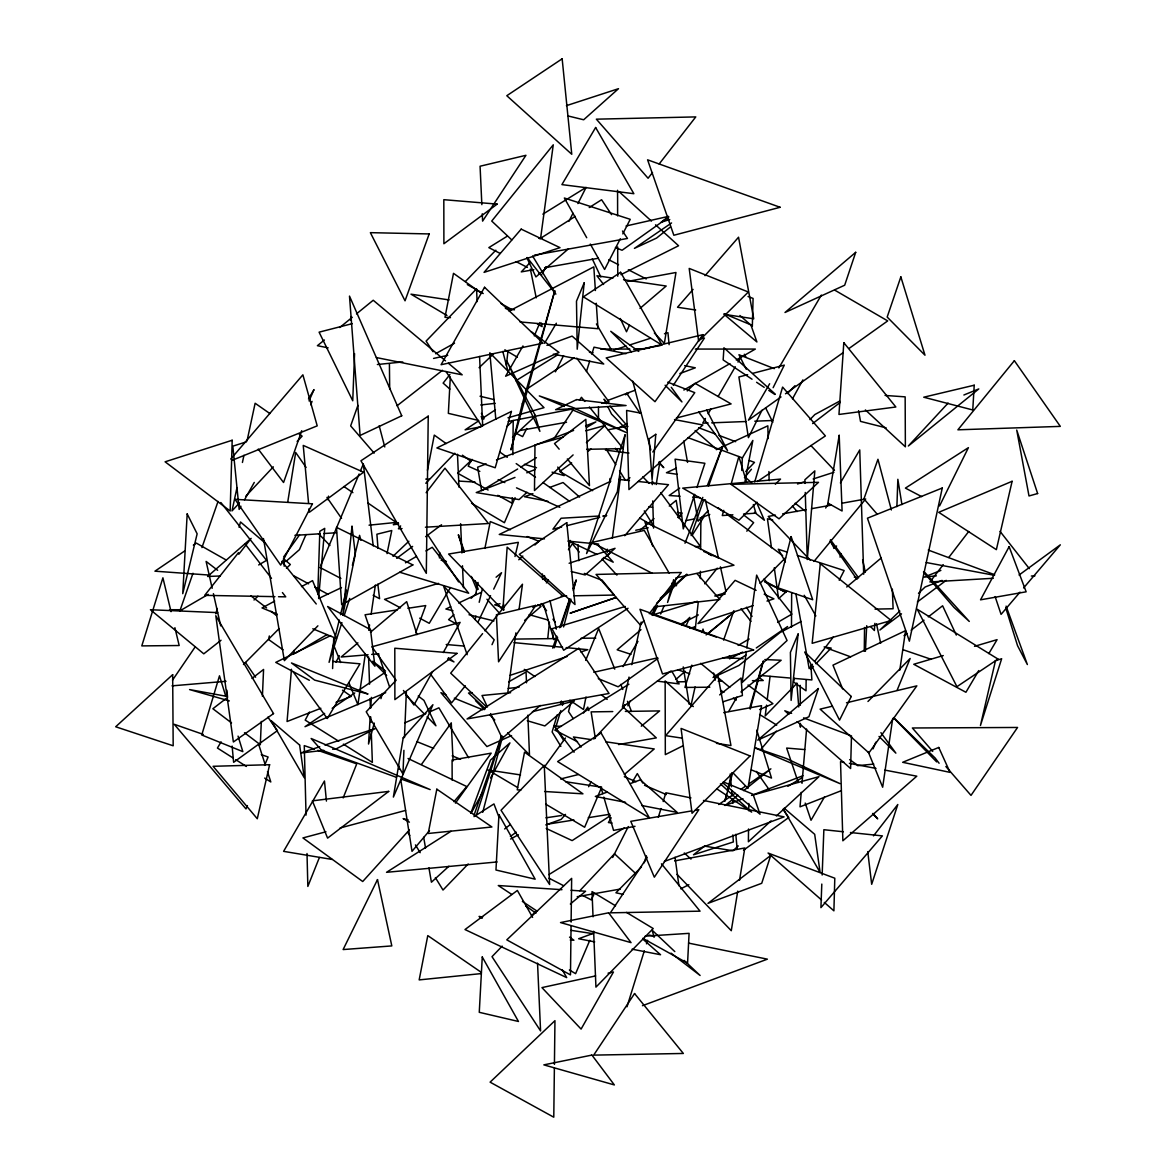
<?xml version="1.0" encoding="UTF-8"?>
<svg xmlns="http://www.w3.org/2000/svg" width="1176" height="1176" viewBox="0 0 1176 1176"><rect width="100%" height="100%" fill="white"/><g stroke="black" fill="none" stroke-linecap="round" stroke-linejoin="round"><path stroke-width="1.5" d="M293.882 654.121L293.897 650.49M791.477 627.087L791.654 592.778M700.308 578.607L700.381 571.315M700.602 549.471L700.881 520.336M503.666 610.124L503.71 606.522M512.28 497.874L512.221 503.269L497.771 495.316M512.81 454.7L513.221 420.523L506.606 426.8M554.381 1068.014L553.778 1117.2L490.098 1082.155L554.954 1020.665L554.425 1064.383M571.066 925.732L570.478 974.904L506.782 939.859L571.654 878.369L571.11 922.087M748.539 828.992L748.392 841.751L771.03 820.877M748.745 810.749L748.833 803.458M864.272 651.298L864.551 627.484M284.166 566.244L284.239 560.805L283.534 564.377M806.148 679.89L806.001 690.782L793.624 681.992L794.329 678.434M317.755 594.468L319.828 531.287L324.723 528.377L318.637 597.849M896.891 506.621L897.847 479.293L901.933 504.592M332.602 668.571L333.734 637.671M607.139 552.793L607.286 549.177M609.8 482.131L609.947 478.5M821.803 884.073L820.922 907.637L882.367 835.886L850.454 832.52M822.156 875.018L823.862 829.712L843.368 831.77M354.564 353.608L352.741 400.781L319.093 332.161L352.271 323.65M403.927 750.332L402.956 773.984L366.221 711.759L396.121 680.272L371.895 646.829L460.11 622.369L443.249 652.577M404.456 737.602L406.352 692.12M741.777 470.474L742.306 458.023L752.861 440.427L745.025 481.205M261.322 721.417L260.308 744.717L244.49 732.736M262.41 696.324L263.571 669.453L251.987 678.434M865.404 651.328L866.697 625.705M439.412 557.968L439.706 552.5M450.32 376.879L448.35 413.364L478.411 420.391M370.161 717.095L368.529 744.026L374.262 723.093M370.705 708.128L371.366 697.353M502.931 609.271L507.15 547.178L563.231 596.276L532.772 607.33M874.87 623.339L874.371 630.512L870.622 626.632M291.472 669.276L287.062 721.52L320.857 708.29M801.238 792.374L800.018 806.839L840.869 790.86M802.003 783.334L806.589 729.061M547.781 638.421L549.427 622.236M695.281 628.954L698.294 601.847M506.356 365.31L508.017 350.801M766.532 705.144L765.208 715.934L796.916 683.315M767.193 699.749L770.045 676.376M540.563 238.552L553.264 144.81L491.73 221.059L511.766 239.904M507.826 692.37L515.882 632.879M519.057 609.447L522.482 584.207L484.865 630.792M612.343 538.108L620.649 476.5M746.334 651.548L742.159 682.492L787.067 640.508L756.653 575.108L746.819 647.903M365.324 653.93L357.901 704.718L348.963 682.771M368.764 630.351L369.558 624.912M371.16 614.019L375.394 585.001M892.658 718.845L882.662 787.229L868.167 751.626M899.772 670.246L905.564 630.645L832.975 665.16L842.633 688.901M287.694 502.314L295.69 452.466L306.113 467.445M656.193 484.512L659.971 461.477M737.749 891.129L731.281 930.701L677.009 874.341M739.513 880.339L744.82 847.97L674.642 860.891M427.461 470.297L434.282 435.105L446.13 443.558M350.492 320.092L351.183 316.535M327.795 499.697L328.501 496.125M269.319 635.966L268.613 639.538L283.063 649.799M585.971 697.015L583.502 709.525L569.831 700.249M475.545 594.982L478.059 582.458M484.88 548.428L490.274 521.571L510.399 529.744M387.022 553.602L391.77 530.523L376.893 534.227L378.01 548.384M237.008 487.584L231.995 510.913L239.507 502.902M242.418 462.462L243.946 455.288M247.034 440.941L255.133 403.25L269.833 413.526M629.028 677.082L622.398 707.261L670.776 671.055M631.762 664.66L641.14 622.075M690.841 706.159L695.09 686.931M503.725 604.273L502.475 609.58L448.615 554.043L518.337 542.342L515 556.498M475.089 619.531L475.912 616.077M479.191 602.288L482.483 588.5M339.247 620.002L329.074 662.338L341.907 622.604M340.511 614.71L346.45 590.029M352.388 565.333L359.591 535.359L360.856 540.313M726.606 794.035L724.872 801.121L732.663 772.808M727.488 790.492L731.84 772.764M482.733 812.293L502.593 736.352M571.286 700.911L568.508 711.524L573.212 718.58M563.598 626.911L571.007 599.216M573.329 590.558L576.108 580.165L573.182 588.661M673.657 579.65L667.571 602.45L676.024 578.445M215.84 613.828L217.266 608.521M239.081 527.289L240.507 521.982L265.423 543.253M380.95 698.662L382.391 693.428M750.215 709.113L763.371 661.338M723.74 510.355L722.284 515.573L732.898 514.809M731.075 484.321L818.511 482.336L779.041 518.807L731.075 484.321L738.866 456.523L746.613 482.263M749.715 708.04L763.224 661.03M754.727 481.91L782.599 387.08L825.39 435.928L757.241 481.631M557.262 714.788L552.117 731.972L560.864 746.363M560.349 704.483L561.378 701.043M556.13 726.077L560.805 710.583M562.349 705.409L563.392 701.969M586.471 371.484L589.705 361.061M591.851 354.123L593.998 347.17L625.985 353.682M568.846 545.679L570.463 540.475M691.841 665.131L684.932 687.445L709.848 687.196M701.954 632.512L703.028 629.072L703.865 632.585M644.227 862.772L646.403 855.775M658.31 817.291L661.015 808.544M663.176 801.547L665.881 792.786L690.959 797.901M626.999 1006.803L644.316 950.825M646.477 943.828L647.564 940.33M476.03 816.217L501.814 736.147M344.142 615.695L349.713 598.422M554.219 647.8L557.586 637.392M560.952 626.984L569.934 599.245M573.3 588.838L576.108 580.165M694.649 494.376L683.271 528.906L675.083 459.184L704.894 463.285L696.927 487.467M840.002 557.115L841.163 553.631M552.72 648.094L556.821 636.201M559.732 627.719L569.669 598.849M474.075 815.115L501.52 735.985M192.996 573.241L179.884 610.859L208.24 594.336M201.934 547.59L218.045 501.417M723.607 640.082L733.883 610.638M301.732 430.695L283.563 482.513L258.235 449.114M310.817 404.794L312.037 401.339M691.135 535.58L703.821 499.58M708.658 485.864L722.549 446.424L707.393 485.482M357.916 405.353L350.654 425.888L374.159 453.113M415.716 632.776L425.741 605.567L407.896 608.286M470.9 813.057L490.465 760.122L509.943 742.894L490.554 778.027M684.991 543.239L702.792 497.375M319.387 857.51L307.847 886.439L307.01 853.526M343.157 797.916L356.74 763.871L317.814 750.332M585.692 660.383L598.658 628.484L614.754 669.129M873.062 748.877L875.811 742.188M897.097 690.283L910.15 658.472L867.962 701.484M660.677 614.019L664.131 605.713M320.636 565.788L359.136 474.001M360.547 470.665L363.34 463.991L373.218 545.899M247.416 805.575L245.99 808.926L174.224 724.284L203.242 734.397M264.556 765.385L268.113 757.006L261.293 754.625M534.286 335.895L539.975 322.547M515.073 497.668L504.416 522.703L471.561 503.24M601.686 787.185L584.648 827.242L545.708 804.163M589.808 940.285L575.608 973.669L569.375 969.98M305.995 534.551L299.439 549.648L285.812 561.569M309.038 400.928L314.007 389.594L308.494 398.958M492.009 644.668L494.185 639.788L443.543 585.986L467.151 654.709M686.064 625.764L689.812 617.371L681.962 625.015M629.469 325.149L626.499 331.75L620.266 318.49M651.651 614.857L655.444 606.742M652.974 615.445L657.502 605.699M478.029 621.986L490.568 595.703M493.714 589.132L501.549 572.712L496.096 577.21M588.603 786.729L590.969 781.864M627.808 705.791L630.13 700.984M761.975 410.262L748.421 437.663L738.895 376.967L747.627 374.688M773.132 387.698L784.289 365.133L752.861 373.321M939.55 505.959L968.407 447.659L905.402 488.113L921.661 496.61M542.665 273.214L545.943 266.746M568.89 221.397L572.977 213.297M577.901 203.58L586.089 187.396L542.856 214.164M526.73 428.52L522.629 436.605L516.205 433.312M555.395 371.837L563.583 355.637M623.339 707.82L624.985 704.556M593.689 894.98L591.219 899.861L583.105 895.7M612.652 857.495L628.307 826.537M620.325 238.743L604.611 269.48L590.308 244.079M622.795 233.892L630.233 219.324L564.362 198.024L586.721 237.728M839.194 580.238L844.148 570.536L797.343 555.41M471.429 459.86L468.18 466.137L479.837 471.37M309.464 712.068L305.201 720.124L338.776 741.262M335.939 662.176L339.349 655.738M792.506 398.782L802.899 379.907M471.15 813.175L482.616 792.403M432.592 671.643L413.952 705.027L403.441 690.474M240.933 506.224L239.154 509.399L232.819 446.16L246.372 441.867M244.49 499.874L254.266 482.425M522.967 345.95L505.621 376.217L559.026 352.462L531.185 331.603M728.664 711.495L736.882 697.148M705.438 418.465L702.719 423.169L708.099 422.963M708.143 413.761L710.863 409.072M718.095 396.532L735.279 366.765M737.984 362.061L740.704 357.372M824.494 796.931L811.014 820.26L805.207 803.076M769.648 383.758L748.421 420.185L781.011 396.944M778.88 367.926L821.333 295.088M221.088 741.835L217.442 748.054L232.686 757.741M825.684 508.017L828.433 503.299M840.414 482.895L859.744 449.923L863.698 574.211M544.503 343.304L556.351 323.238M450.437 587.559L429.255 623.309L419.67 618.164M623.03 666.645L637.951 641.376M611.211 817.805L608.404 822.538L612.034 822.994M632.659 781.481L637.318 773.587L642.772 783.04M978.741 670.599L965.922 692.267L913.752 664.278L943.255 655.561M988.825 653.591L997.072 639.656L974.507 646.33M692.061 535.433L703.674 517.161L700.102 517.852M673.304 385.302L704.424 338.085L700.881 338.688M553.426 439.501L573.447 409.351M579.459 400.31L581.458 397.297L584.854 401.457M546.399 582.914L548.398 579.9M568.42 549.751L572.433 543.709L579.209 552.044M647.27 857.275L610.388 912.826L700.043 911.165L661.471 863.801M172.534 680.125L195.187 646.874M652.812 451.981L694.766 392.652L667.806 382.171M678.919 517.425L682.065 513.015M421.522 764.356L451.275 722.843L453.054 761.019M455.421 803.105L491.186 753.154L452.084 760.034L452.157 780.114M283.592 556.998L299.542 534.874M544.179 767.355L565.45 737.969M583.531 712.994L587.794 707.114L588.882 710.569M812.454 664.293L809.162 668.6L795.902 594.012M814.645 661.426L833.299 637.01M400.649 525.893L398.429 528.774L402.03 528.568M426.138 492.715L444.969 468.18L488.437 523.511L425.433 527.201M943.24 564.656L929.951 581.973L993.323 578.269M948.782 557.453L968.73 531.479M873.503 835.871L897.803 804.502L871.681 884.293L867.756 851.689M238.787 554.264L251.135 538.373L207.608 576.46L220.162 575.99M652.504 172.549L648.079 178.252L596.364 119.173L695.766 116.909L659.163 163.978M643.713 620.81L640.391 625.073L596.07 574.432L681.271 572.491L649.24 613.696M238.493 552.661L204.683 595.365L274.919 596.644M449.938 374.497L443.131 383.097L449.908 389.109M704.747 583.84L717.257 568.184M746.804 531.185L753.625 522.659L743.717 514.985M482.586 633.629L450.687 673.157L486.452 706.805M465.343 685.799L451.569 702.895L431.077 674.921M813.954 561.452L865.683 498.977L842.222 503.181M744.467 477.618L751.435 469.253M429.49 830.653L412.012 851.321L400.81 779.85M453.951 801.709L466.769 786.553L408.028 758.491M761.21 749.009L776.322 731.149M1020.033 592.131L1001.07 614.386L995.117 596.585M1023.59 587.956L1060.326 544.826L1019.077 575.02M230.79 459.022L302.879 374.806L317.211 425.859L231.775 460.433M607.007 556.424L610.55 552.279M624.735 535.727L668.453 484.674L638.318 481.499M565.48 814.38L561.202 819.349L545.782 824.905M693.076 289.414L677.523 307.259L695.663 310.008M705.041 275.669L738.543 237.214L753.728 318.799L724.695 314.404M409.351 829.962L362.708 881.515L302.938 837.929L325.943 831.77M948.121 403.089L908.342 445.998L978.785 388.933L963.879 395.004M245.784 496.213L273.332 466.843M297.131 441.47L302.144 436.134L299.204 434.076M530.067 262.527L521.277 271.891L533.816 269.671M593.777 739.043L623.545 707.379L656.296 737.881L618.561 744.555M579.783 890.747L614.504 853.805L635.466 873.327M708.143 510.751L698.118 521.203L693.649 496.272M745.731 471.532L754.492 462.389L749.377 460.477M425.8 483.277L454.803 453.216M317.887 625.823L284.386 660.633L263.468 538.564M787.376 393.563L794.947 385.728M502.181 946.121L492.009 956.676L540.578 1030.926L537.535 963.159M531.42 915.81L535.242 911.856M468.166 864.007L442.999 890.041L435.385 877.59M810.867 668.968L813.41 666.351M815.938 663.749L831.167 648.094L824.097 646.903M465.402 281.49L495.846 250.209M809.941 419.597L814.88 414.525L839.723 401.075M641.449 866.933L615.915 892.79L623.045 894.333M243.476 664.528L278.991 628.704M760.063 583.34L785.553 557.777M757.123 502.24L738.925 520.233L682.712 488.128L780.526 479.088L775.337 484.233M254.016 599.995L257.911 596.188M286.459 568.317L290.34 564.509L283.431 558.6M687.269 390.932L695.075 383.317L731.105 403.912L676.376 418.009M479.102 367.706L493.538 353.858M393.005 556.307L408.851 541.254M899.846 611.035L879.883 630.027L901.507 613.828M918.485 593.307L925.144 586.986L942.064 580.4M472.193 459.434L457.626 473.237L488.128 490.025M453.892 614.636L448.6 619.664L456.626 624.074M471.106 598.319L476.398 593.307M656.561 603.347L686.916 574.623M512.501 437.281L535.271 416.172M526.98 492.303L519.086 499.58L476.236 492.553L514.985 477.412M573.109 454.921L534.477 490.539L534.992 444.954L563.025 437.149M586.427 442.632L605.081 425.447L585.81 430.813M738.263 845.926L733.001 850.792L704.424 846.103M776.366 815.953L818.996 776.645L752.419 795.182M518.778 559.761L522.805 556.072M534.889 544.988L538.917 541.298L527.171 536.535M448.909 866.256L431.416 882.22L428.931 867.844M660.162 598.364L686.784 574.182M786.67 591.293L778.571 598.643L774.278 567.773M833.902 548.442L836.606 545.987M675.803 679.552L685.138 671.275M627.22 480.043L629.924 477.676M568.434 248.842L535.918 276.919L526.863 257.764M540.313 705.438L502.24 738.322L490.568 713.611M639.994 308.406L666.189 286.033L623.574 279.712M524.643 620.399L540.989 606.463L537.8 604.699M624.353 774.455L654.224 748.965L605.743 741.777M357.901 642.875L341.172 657.002L368.073 654.753M370.44 632.276L406.69 601.656L416.995 634.614M640.979 629.66L617.15 649.799L630.983 654.356M846.705 587L881.236 557.968M570.345 904.021L585.589 891.232L571.036 890.291M641.288 726.209L659.604 710.921L625.367 711.406M707.232 634.364L729.752 615.665M640.2 529.95L654.047 518.572M669.262 506.048L676.185 500.359L679.14 518.307M706.085 634.922L734.133 612.005M324.385 340.011L317.402 345.685L328.133 347.846M339.732 327.516L352.286 317.285M356.475 313.874L373.218 300.248L445.513 360.856M670.482 226.939L656.561 238.081L634.423 248.371L671.57 222.955M725.048 805.516L737.94 795.197M743.673 790.61L770.897 768.825L748.539 784.127M221.029 640.244L203.786 653.827L150.425 609.727L217.692 612.622M740.939 691.973L781.158 660.25L764.841 659.56M668.188 216.737L661.162 222.264L669.776 219.5M719.653 694.884L741.071 677.993L742.394 695.53L723.328 701.69M704.909 845.809L693.487 854.805L733.368 841.957L732.839 834.945M397.047 405.779L442.47 370.293M504.622 828.977L510.384 824.494M225.91 698.647L212.871 708.746L231.554 722.917M904.006 635.702L906.858 633.482M911.15 630.16L924.027 620.193M928.305 616.871L942.608 605.787L956.308 635.069M812.616 423.595L840.223 402.427M396.724 558.335L412.629 546.414M425.639 536.668L441.544 524.761M917.368 601.95L946.21 580.341M743.511 850.204L788.758 817.496L783.525 810.058M571.654 462.932L559.717 471.488L592.645 490.657M588.073 451.172L591.058 449.041M668.821 217.016L622.089 250.267L615.43 247.533M785.465 393.784L843.251 352.579M849.175 348.361L887.704 320.901L834.666 290.104M657.957 658.457L618.135 686.799L598.29 678.64M510.369 836.401L516.308 832.182M679.669 488.099L669.173 495.508L679.993 496.243M510.605 839.047L518.351 834.769M745.849 655.091L713.038 677.523L738.881 665.513L787.597 626.529L756.286 647.947M718.712 804.516L735.118 793.3M741.071 789.228L745.555 786.156M184.485 551.118L154.938 571.183L209.754 575.108M193.349 545.091L196.304 543.091L226.13 559.982M324.62 713.406L305.01 726.695L385.684 692.679M332.161 708.29L354.784 692.958M359.312 689.9L384.949 672.525M478.75 420.817L465.108 429.843L481.307 426.697M481.778 418.818L495.419 409.807M525.716 389.77L574.211 357.724M628.028 608.271L563.671 650.24L551.97 628.734L625.235 606.463M610.388 815.659L572.139 840.605L546.223 828.463M450.981 831.285L386.536 872.313L497.125 861.949M474.001 816.629L493.949 803.928L499.124 817.585M539.755 238.816L575.314 216.355M589.235 207.549L601.597 199.744L611.549 214.635M507.356 236.141L488.819 247.621L500.079 253.384M515.911 380.715L557.6 354.902M628.91 684.226L554.807 730.105L577.534 741.777M548.854 874.621L624.5 827.786M517.631 469.018L481.631 490.686L477.632 467.195L486.202 463.917M520.762 467.122L536.418 457.699M586.501 427.55L595.894 421.89L585.604 425.83M787.891 786.303L801.973 777.821M295.455 653.195L326.943 634.643M258.676 564.95L266.555 560.364L220.868 502.52M738.116 645.433L749.185 638.994M777.63 622.413L791.86 614.122L764.106 578.989M405.47 562.819L416.495 556.424M425.933 550.941L432.239 547.296L468.695 593.233L399.766 572.242M683.844 390.02L729.928 363.634M736.279 359.988L755.345 349.066L695.339 349.066M508.679 681.83L526.054 671.996L526.51 682.8M435.576 353.726L454.539 343.171M274.669 601.112L262.042 607.933L277.271 614.195M301.497 586.604L312.537 580.635L335.807 636.863M509.149 311.081L593.807 266.864L595.409 290.516M729.576 658.883L742.6 652.092M781.673 631.674L801.209 621.472M680.448 624.221L698.323 614.93M620.957 274.625L678.581 245.755L655.532 224.807M617.738 428.373L627.352 423.566M683.241 745.658L665.322 754.625L665.146 680.963L693.311 706.57M680.728 888.821L688.871 884.734M330.647 635.613L275.772 662.382L309.347 680.272M610.8 481.19L499.256 534.463L544.473 538.858M318.578 598.525L341.496 587.618M450.658 606.757L445.88 609.021L453.01 610.785M458.625 603.009L480.91 592.484M625.382 394.798L628.543 393.328M676.42 468.107L666.439 472.723L677.273 474.325M716.316 449.658L767.84 425.815L768.134 438.619M511.56 735.603L486.923 746.569L440.912 692.679L445.939 694.737M759.593 709.613L772.941 703.674L748.024 685.005M404.647 722.917L425.859 713.567M429.122 712.127L438.898 707.82L468.592 757.756M398.399 522.614L393.298 524.658L398.708 524.07M940.859 570.419L923.968 577.166L936.361 575.814M336.057 702.351L351.256 696.398L342.481 690.165M526.774 472.811L535.198 469.518M496.478 459.978L573.609 430.431M725.812 805.281L742.953 798.71M751.523 795.432L802.943 775.734M701.234 517.66L709.76 514.456M607.874 400.369L635.305 390.153M679.875 373.556L695.295 367.809L684.638 365.633M677.699 517.425L681.125 516.146M664.308 861.479L784.069 816.864L703.483 800.459M642.478 1005.686L767.384 959.16L688.592 943.108M546.958 345.362L572.109 336.101L603.744 364.016L553.337 354.167M532.89 493.641L524.511 496.728L547.913 501.299M549.662 487.467L563.069 482.527L579.577 497.095M607.007 792.154L595.35 796.446L625.617 802.355M630.336 783.554L640.347 779.864L677.258 812.44L641.64 805.487M593.659 933.215L578.651 938.742L594.674 941.873M616.048 597.54L570.051 613.21L616.15 597.437M510.046 675.347L567.067 656.531M580.885 651.974L587.794 649.696L566.2 647.623M319.725 746.76L300.63 753.022L323.767 750.303M324.929 745.055L375.291 728.561L336.233 748.833L332.661 749.259M566.406 105.664L618.502 88.685L583.663 119.776L568.082 115.968M569.111 563.26L615.048 548.31L585.192 574.946L571.227 571.536M753.199 605.596L697.971 623.574L735.103 580.341L756.124 590.367M767.002 601.098L773.911 598.849L764.209 594.218M797.534 483.983L804.472 481.748M813.145 478.97L833.96 472.267M614.019 349.992L626.191 346.082M629.674 344.965L650.548 338.262M664.455 333.778L667.939 332.661L669.115 344.671M689.945 628.396L695.148 626.735M653.988 614.548L697.383 601.289M714.743 595.997L725.151 592.807M438.545 583.37L384.552 599.334L400.516 607.889M508.003 417.759L544.032 407.66L489.833 352.829L495.831 419.317M340.099 827.977L405.573 810.426M561.599 527.024L552.926 529.215L561.099 518.249L599.393 516.014M566.803 525.701L599.745 517.352M603.215 516.47L606.684 515.602L603.038 515.808M532.405 711.671L574.314 701.014L544.856 725.93L527.26 720.726M560.555 778.968L578.327 774.558M832.432 706.173L820.113 709.143L868.902 752.905L916.854 685.858L846.5 702.792M626.088 225.983L668.512 216.369M593.807 672.26L657.649 657.81M716.257 596.056L725.136 594.071M433.562 358.43L447.747 355.343M675.994 577.872L733.971 565.215L644.933 521.909L652.665 546.046M595.57 975.918L541.945 987.605L581.091 1029.088L613.446 972.023L608.08 973.184M500.035 603.744L494.655 604.846L499.844 606.316M508.297 421.464L573.065 408.91M601.862 403.324L609.05 401.927L576.799 358.18M635.731 530.229L648.241 527.818M685.799 520.601L694.737 518.881M635.025 826.316L613.563 830.388L603.817 797.122M627.749 281.373L675.965 272.494L664.352 343.407L654.356 333.029M608.007 429.769L625.867 426.491M723.725 712.627L761.519 705.673L747.965 788.405L732.824 772.676M534.389 255.163L627.484 238.463L622.501 231.025M775.454 515.132L768.237 516.426L810.337 560.261M782.672 513.838L806.133 509.649M811.543 508.679L831.403 505.121M544.562 267.775L598.29 258.264M519.968 430.49L566.523 422.257M577.181 896.7L620.311 889.071M646.094 348.067L660.236 345.641M691.664 810.911L630.777 821.333L654.326 877.208L698.823 809.691L695.236 810.293M546.928 824.288L573.903 819.981M588.279 817.688L609.844 814.248M397.179 609.903L365.06 614.783L370.91 631.997M545.929 817.805L561.716 815.468M472.12 692.635L468.518 693.046L485.365 708.805M508.238 688.43L519.072 687.166M480.719 404.97L495.199 403.324M654.341 606.889L719.83 599.451L696.986 573.623M377.378 364.516L402.751 361.943M369.029 525.187L396.209 522.423L367.823 502.931M481.043 973.61L419.17 979.902L427.785 935.611L481.381 972.405M857.598 765.679L873.753 764.077M538.637 238.243L542.283 237.89M510.634 692.708L482.013 695.501L487.452 707.026M633.702 349.493L649.725 348.096M172.005 685.858L226.027 681.286M371.66 654.444L378.834 653.841M743.526 514.03L755.918 513.148L753.331 504.563M645.095 936.184L689.092 933.347L687.563 963.203L642.802 938.316M294.911 535.345L320.21 533.772M323.826 533.536L336.468 532.757M1031.337 576.034L1034.953 575.828M711.7 422.831L745.805 421.522M754.772 421.184L772.72 420.493M695.075 546.59L700.411 546.414L660.721 492.656M875.047 609.109L893.098 608.756L892.363 589.117M586.677 449.305L621.442 448.673M561.173 596.041L566.67 595.938M573.991 595.806L614.24 595.056L601.803 579.797M676.744 681.86L685.755 681.712M718.183 681.213L721.785 681.169M752.419 680.683L763.239 680.522L758.799 677.317M612.755 711.568L591.131 711.877L595.35 738.455M515.059 639.082L557.248 638.568M581.091 638.274L595.762 638.098M600.774 349.051L629.866 349.051M635.319 349.051L644.419 349.051M169.506 609.712L181.824 609.741M278.521 596.717L285.724 596.849L282.431 592.572M723.137 657.766L743.085 658.619M561.422 726.356L554.219 726.048L574.109 752.214M450.467 317.638L444.984 317.314L453.495 273.332L481.66 293.412M425.771 479.088L429.416 479.308M458.625 481.072L475.06 482.072M520.88 790.066L517.22 789.846L524.525 752.155L582.943 793.829L544.606 791.507M570.257 940.021L573.917 940.241L569.537 937.125M561.952 889.688L498.286 885.528L511.825 894.466M692.605 497.095L699.823 497.595M885.072 395.445L905.153 396.856L905.373 446.821L865.389 409.939M804.649 749.582L786.656 748.068L798.254 782.437M520.057 321.945L597.981 328.721L596.261 303.246M446.204 644.507L464.344 646.08M761.151 675.524L790.14 678.038M793.771 678.361L811.881 679.934L810.911 665.381M332.926 661.426L360.003 663.808L327.296 718.536L293.059 671.628M514 642.625L562.598 647.285M567.979 541.136L598.716 544.12M618.811 479.44L629.454 480.558M589.441 352.3L593.042 352.756M657.34 681.154L679.111 683.903L671.834 671.29M605.419 450.085L628.954 453.098M854.276 577.122L857.907 577.622M612.916 278.124L596.938 275.757L603.567 284.46M591.381 739.645L573.432 736.97L581.12 747.069M449.114 299.939L410.997 294.176L446.983 315.506M505.401 308.435L514.485 309.817M681.962 738.116L665.631 735.647L717.933 675.612L730.957 745.54L716.449 743.335M520.542 774.925L488.084 770.015L517.675 787.553M565.627 781.731L599.892 786.92M482.66 916.986L479.058 916.442L482.175 918.294M571.021 930.334L592.66 933.612M332.147 859.45L283.592 851.35L324.473 780.996L326.428 801.077M226.703 696.354L189.571 689.577L229.335 700.911M926.232 562.525L994.455 575.314M640.817 413.144L626.617 410.439L628.954 489.569L702.88 424.992L674.51 419.582M844.089 762.327L840.531 761.651L842.869 840.781L916.795 776.189L884.867 770.104M849.395 763.342L876.002 768.413M632.071 949.179L660.559 954.736L642.787 939.051M376.394 357.563L462.197 374.835L448.291 363.178M648.946 506.635L652.504 507.356M677.376 512.427L680.933 513.148M649.196 935.082L654.562 936.184M441.088 560.202L446.395 561.437M480.043 396.238L494.067 399.59M469.018 614.754L493.949 620.928M886.131 427.844L860.523 421.39L858.568 410.659M772.705 520.115L767.443 518.763L771.485 547.81M408.234 819.995L403.118 818.599L409.41 822.142M524.423 464.314L536.506 467.754M552.058 472.164L564.142 475.604L557.733 467.078M529.2 614.666L548.207 620.075M786.95 552.044L778.277 549.236L785.436 561.937M677.641 669.732L689.739 673.716M903.3 649.813L931.127 659.295M754.963 747.73L786.141 758.417L840.017 783.642L754.889 747.833M314.418 749.141L304.275 745.613L306.039 815.115M650.416 613.857L716.228 637.039M396.18 777.233L321.357 750.053L311.14 738.484L430.181 789.596L401.281 779.085M826.831 648.108L850.674 656.84M687.901 437.604L742.541 457.934M928.261 550.059L994.646 574.726M748.039 296.528L753.081 298.425L752.331 326.384L739.939 315.506M698.647 427.726L715.464 434.062M718.83 435.34L735.647 441.676M791.61 713.332L784.774 710.76L788.89 714.361M803.59 717.86L851.483 735.926L850.601 768.531L797.122 721.594M774.293 368.647L738.969 354.726L746.231 369.205M584.34 573.374L601.098 579.974M416.892 741.63L433.679 748.406M452.157 755.859L460.551 759.255M751.405 769.913L771.515 778.056L756.785 730.178M454.318 698.162L482.777 709.789M312.801 628.793L336.483 638.524M724.225 313.772L750.861 324.826L756.903 341.966L723.931 314.242M723.284 781.893L752.993 794.212L760.063 814.218L722.755 782.848M564.348 406.455L539.314 395.915L572.227 407.205L626.102 432.43L569.36 408.557M624.324 776.719L636.098 781.717M644.507 785.274L666.351 794.564M703.66 551.456L718.492 557.894M498.168 479.602L504.842 482.601M516.499 487.834L559.835 507.297M447.556 658.898L453.98 661.926L448.423 657.634M569.111 541.151L596.894 554.396M603.42 557.512L613.225 562.187L597.673 544.488M708.599 554.014L711.892 555.645M764.518 581.767L785.906 592.366L765.164 581.37M608.786 259.734L618.561 264.747M628.337 269.76L646.256 278.947M652.136 573.241L591.984 542.459L644.257 530.42L669.144 573.08M671.643 583.222L676.523 585.721L673.76 580.988M516.146 261.645L527.392 267.408M538.637 273.185L541.857 274.831M549.016 878.207L563.627 885.704M319.931 567.464L340.893 578.43M373.145 595.321L379.583 598.687L377.834 584.134M294.176 576.005L308.612 583.81M315.036 587.28L327.869 594.218M467.328 284.577L483.233 293.53M500.726 303.364L511.869 309.611M537.314 323.914L542.092 326.605L541.357 323.003M639.67 518.043L653.768 526.26L644.272 510.854M504.857 349.801L517.381 357.225M615.548 905.799L592.013 891.599L593.042 916.824M626.543 912.429L653.224 928.54L595.938 987.12L593.645 931.245M720.829 690.415L723.931 692.341M733.251 698.118L736.352 700.043M759.622 714.494L776.704 725.092M343.363 744.143L372.366 762.386L371.19 729.664M235.744 759.681L246.416 766.458M264.703 778.086L270.803 781.966L267.481 771.677M522.365 901.419L537.403 911.341M752.037 379.231L723.152 359.929L723.946 347.802L775.175 394.063M756.594 382.274L764.194 387.345M768.751 390.403L774.822 394.46M716.845 788.875L751.655 812.131L720.388 783.892M524.261 669.365L534.889 676.567M343.921 486.511L352.888 492.67M499.829 452.054L507.268 457.302M516.19 463.594L535.506 477.25M542.945 482.498L569.698 501.402M849.675 759.622L857.098 764.885M462.433 455.185L471.326 461.521M525.716 905.873L535.933 913.164M638.774 351.433L610.756 331.294L631.468 351.844M729.267 655.958L732.222 658.104M718.124 507.782L723.99 512.119M726.93 514.294L782.628 555.601M385.552 671.04L372.748 661.265L386.654 675.465M418.259 696.045L423.948 700.396L435.943 725.812L427.094 716.772M217.634 570.286L206.109 561.422L212.18 588.279M250.753 595.747L266.599 607.918M270.921 611.241L276.683 615.665M671.04 953.163L700.102 975.477L684.138 960.41M795.167 503.24L805.192 511.075M601.524 694.957L607.198 699.411M754.477 512.295L764.385 520.262L756.888 503.122M700.646 663.308L729.752 687.372M784.186 808.191L814.689 834.313L820.098 872.401L783.245 808.985M695.134 430.519L715.772 448.644M821.568 899.993L768.075 853.041L834.798 878.222L833.902 910.827L824.303 902.404M481.102 416.745L483.806 419.141M745.04 476.927L751.876 483.042M618.914 191.512L651.46 221.103M684.285 852.997L690.988 859.097M674.818 951.605L652.195 930.245L654.091 937.345M893.554 717.595L935.185 758.079L939.095 763.239M665.116 385.228L681.948 401.927L671.275 387.301M879.031 736.441L895.862 753.14L880.912 732.663M475.501 700.602L484.497 709.643M489.642 714.802L494.773 719.962M507.635 732.869L529.479 754.801L527.848 715.199M893.466 717.698L936.655 761.901M405.617 694.825L424.565 714.2M626.837 429.769L611.549 414.099L607.786 406.646M658.678 462.433L663.779 467.666L659.001 462.183M872.592 813.645L877.693 818.863L872.915 813.395M318.534 533.713L329.927 545.473M615.327 448.291L619.076 452.187M642.816 476.853L649.078 483.351M810.881 445.528L834.46 470.4M602.083 559.012L616.915 575.093M924.145 571.742L969.289 621.442L953.971 607.419L923.454 572.021M486.952 599.231L499.065 612.74M607.625 403.309L604.038 399.193L606.287 403.662M610.021 406.043L627.94 426.579M932.715 751.376L912.37 727.988L1017.549 727.459L971.008 795.388L945.872 766.502M876.87 513.838L863.948 498.859L877.957 459.272L891.364 509.972M792.418 506.062L797.137 511.575M559.159 449.159L554.513 443.558L585.824 419.362L589.455 485.6L567.317 458.963M589.367 406.999L623.28 448.629M281.828 561.334L316.256 603.994M1000.026 531.361L1029.323 568.655M527.127 257.5L555.851 294.162L532.596 256.045M741.042 608.712L750.979 621.398M245.24 544.12L271.494 578.327M541.225 603.553L546.561 610.667M552.97 619.193L555.116 622.03M698.662 411.909L727.532 450.629L706.732 410.101M830.418 539.725L858.612 577.842M654.282 483.939L652.136 481.028L652.254 484.644M756.3 771.412L768.869 789.243M267.907 717.154L277.404 730.649L233.627 762.298L232.113 746.084M830.212 540.872L856.966 579.342M326.957 497.404L341.54 518.381M245.402 662.441L255.618 677.214M626.676 393.254L639.906 413.07M433.062 351.742L426.094 341.099L476.545 288.826L477.118 301.629M445.983 371.498L481.778 426.226M427.755 534.801L458.581 581.914M555.616 727.797L563.686 740.468M606.257 449.261L615.768 464.667M619.561 470.826L625.264 480.058M746.51 607.257L752.081 616.4M501.799 606.757L503.695 609.874M407.837 832.432L409.733 835.548M415.437 844.897L420.185 852.673M596.423 323.959L610.991 349.169M744.305 354.241L746.084 357.372M532.61 917.383L517.366 890.452L464.99 929.554L566.7 977.609L562.216 969.685M804.222 595.276L815.85 615.93M462.271 548.692L464.05 551.853M481.425 413.364L484.027 418.156M830.359 541.107L833.784 547.56M476.883 589.852L471.341 576.431M765.576 407.793L772.823 422.257M592.278 258.823L600.833 277.051M333.852 645.653L340.717 662.529M620.781 684.373L622.795 689.459M627.484 701.308L631.512 711.48M1006.097 606.125L1027.368 664.543L1017.549 645.683L1005.745 607.86M464.549 551.794L458.346 534.742L463.756 552.117M475.104 580.797L478.206 589.323M378.51 654.385L389.624 687.093M258.632 744.232L265.261 764.812M225.851 696.486L219.486 675.803L201.743 734.985L242.829 751.626L238.052 736.117M543.65 604.846L553.911 639.656M600.73 786.626L602.788 793.624M632.761 381.2L650.842 449.938M502.784 351.477L507.782 370.484M379.172 425.727L384.772 446.968M713.582 673.054L715.287 680.081M171.049 611.667L162.905 577.798L141.796 645.903L179.178 645.521L174.901 627.705M213.4 593.659L220.706 625.897M705.335 499.756L718.433 558.012M720.418 566.832L725.974 591.557M544.459 575.623L545.635 580.973M549.986 600.598L556.307 629.131M862.611 559.717L865.301 572.168M876.458 623.736L880.677 643.287M530.376 269.069L536.227 297.837M683.726 441.044L687.563 462.418M423.683 837.283L425.536 848.072M683.241 666.924L689.21 704.306M398.561 765.547L399.134 769.119M675.024 857.245L678.934 885.734M552.676 633.232L553.22 638.671M730.193 773.999L731.384 786.788M731.722 790.448L732.236 795.932M732.575 799.577L732.913 803.237M735.808 834.313L737.161 848.94M308.568 503.196L303.232 445.41L363.546 472.223L309.406 512.236L309.067 508.62M226.909 690.239L227.585 697.442M796.813 683.183L798.769 706.982M800.121 723.475L800.43 727.135L800.415 723.49M578.004 544.694L578.783 560.717M481.851 204.653L480.073 166.228L525.937 155.305L482.601 221.117L482.263 213.797M479.573 356.46L482.689 425.918M457.479 454.259L458.963 487.158M460.595 523.717L461.903 552.97M462.477 565.759L463.462 587.691M542.43 573.991L542.65 579.445M368.573 656.943L369.558 684.212M370.072 698.764L370.396 707.849M370.734 716.934L370.925 722.387M804.987 483.41L804.884 479.779L814.836 470.885L807.28 559.526L805.266 492.479M652.739 500.932L653.547 528.083M768.913 471.532L769.133 480.675M389.418 363.619L389.697 389.315M800.195 685.343L800.312 705.321M617.562 190.277L617.62 215.884M617.694 246.96L617.753 276.228M598.466 406.911L598.496 419.714M428.24 416.157L426.315 573.344L360.944 460.772L428.24 416.157M232.186 440.25L230.173 511.001L165.11 461.815L232.186 440.25M482.263 956.97L479.264 1012.315L518.454 1021.474L482.263 956.97M498.947 814.674L495.963 870.019L535.154 879.178L498.947 814.674M187.19 513.912L182.75 593.674L197.142 533.816L187.19 513.912M974.228 385.214L972.758 409.968L923.733 397.209L974.228 385.214M843.809 342.672L838.958 414.452L895.862 406.999L843.809 342.672M655.782 434.311L652.092 479.632L649.093 438.883L655.782 434.311M352.006 526.289L342.819 615.239L355.328 554.19L352.006 526.289M820.289 563.686L812.16 643.316L891.173 620.502L820.289 563.686M584.207 282.799L577.21 349.213L576.49 301.188L584.207 282.799M798.122 633.996L791.125 700.411L790.404 652.386L798.122 633.996M625.044 434.914L617.371 491.671L586.574 553.573L625.044 434.914M403.206 737.808L393.372 797.078L432.93 704.718L403.206 737.808M839.194 435.326L827.904 503.108L842.09 511.001L839.194 435.326M436.825 789.184L428.196 833.475L491.906 826.993L436.825 789.184M942.27 488.011L909.371 641.185L867.447 518.204L942.27 488.011M269.613 764.709L257.279 818.746L213.091 766.296L269.613 764.709M1012.11 481.293L996.366 549.662L938.727 512.324L1012.11 481.293M995.469 660.75L980.446 725.504L1001.658 658.722L995.469 660.75M522.291 403.824L510.957 449.908L554.822 290.678L522.291 403.824M791.139 536.624L778.1 587.882L812.704 599.731L791.139 536.624M511.428 411.438L495.199 467.769L436.899 447.953L511.428 411.438M770.721 855.452L761.725 883.294L707.981 903.359L770.721 855.452M855.716 252.311L844.691 285.209L784.995 312.493L855.716 252.311M818.378 688.548L808.926 716.743L757.756 740.13L818.378 688.548M900.845 276.875L887.174 317.05L924.983 355.211L900.845 276.875M429.181 233.936L405.044 300.806L370.366 232.657L429.181 233.936M377.496 879.604L343.113 949.561L391.814 945.916L377.496 879.604M851.262 696.486L839.546 720.124L804.678 652.033L851.262 696.486M312.434 503.813L280.682 565.112L235.009 499.33L312.434 503.813M1009.126 546.664L980.549 599.819L1026.148 591.807L1009.126 546.664M484.541 287.267L441.103 364.707L543.033 343.171L484.541 287.267M595.629 127.508L561.908 184.617L633.849 193.702L595.629 127.508M535.712 605.405L498.565 661.809L496.404 614.769L535.712 605.405M634.57 993.558L593.689 1055.122L683.344 1053.461L634.57 993.558M702.939 334.646L654.988 401.692L606.199 357.93L702.939 334.646M1014.359 360.694L957.896 429.813L1060.326 426.388L1014.359 360.694M521.188 229.129L484.056 272.376L559.996 247.651L521.188 229.129M544.268 765.429L501.035 810.249L549.618 884.514L544.268 765.429M748.333 292.016L698.617 341.172L689.195 268.422L748.333 292.016M750.067 755.947L692.047 813.292L681.066 728.414L750.067 755.947M172.666 674.671L115.674 726.768L173.181 745.79L172.666 674.671M388.712 791.389L327.589 838.12L312.375 800.856L388.712 791.389M497.169 204.109L443.896 243.741L443.822 199.685L497.169 204.109M457.023 653.386L394.886 699.617L394.798 648.226L457.023 653.386M273.523 713.611L233.377 741.997L215.796 615.724L273.523 713.611M998.027 659.075L956.941 686.666L917.236 609.256L998.027 659.075M562.157 58.8L506.797 95.712L571.771 154.276L562.157 58.8M566.759 522.688L519.307 554.322L574.99 604.523L566.759 522.688M620.619 272.288L583.384 296.866L662.059 345.112L620.619 272.288M601.054 732.927L557.615 761.592L649.417 817.893L601.054 732.927M578.871 648.285L467.048 718.948L609.065 693.472L578.871 648.285M412.85 564.906L341.672 604.729L336.498 527.362L412.85 564.906M576.607 399.59L555.616 409.689L626.088 405.529L576.607 399.59M401.736 415.79L360.091 435.473L349.493 296.087L401.736 415.79M938.757 747.451L902.668 762.298L950.061 772.382L938.757 747.451M1037.629 493.538L1029 495.963L1016.725 430.063L1037.629 493.538M780.129 207.285L673.848 235.259L647.594 159.833L780.129 207.285M753.595 649.96L662.5 673.936L639.979 609.286L753.595 649.96M608.624 912.797L560.526 922.572L631.056 942.637L608.624 912.797M591.925 1055.078L543.841 1064.868L614.357 1084.933L591.925 1055.078M367.765 693.943L314.654 680.125L291.457 662.955L367.765 693.943M370.499 629.66L327.634 606.507L374.909 666.204L370.499 629.66M299.63 745.07L271.112 720.638L304.261 777.718L299.63 745.07M534.698 414.349L506.885 361.194L539.887 431.357L534.698 414.349"/></g></svg>
